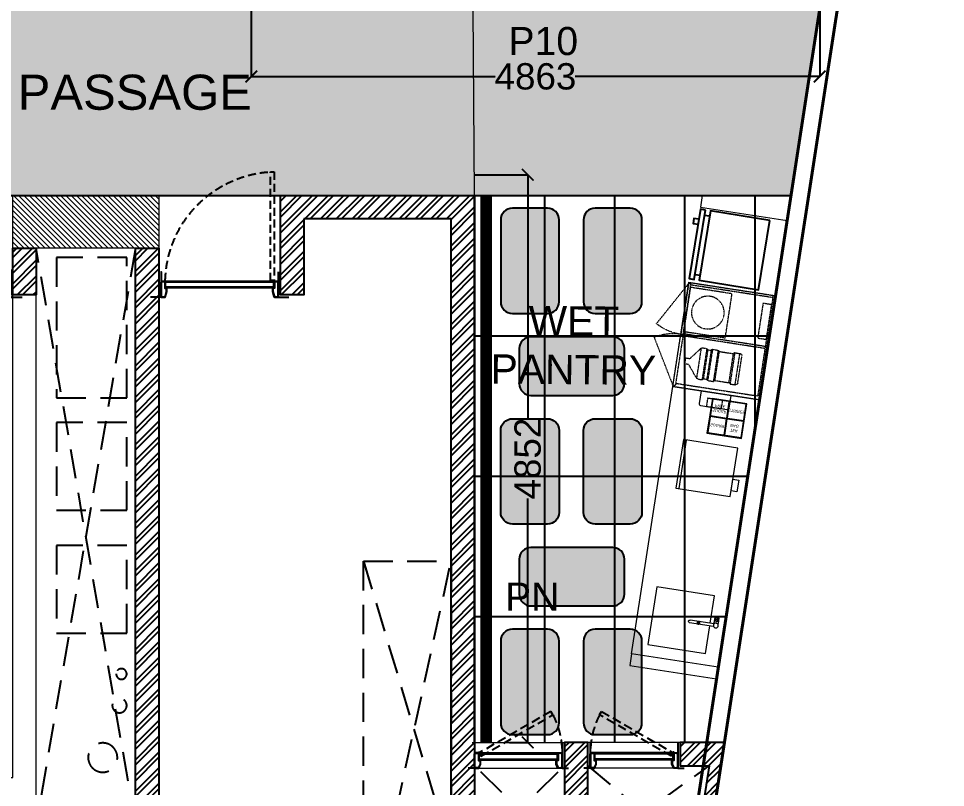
# Model space of a CAD drawing. Header units: millimetres. Extents: x 263321 to 2483465, y 33647 to 614421.
# Drawn here: x 2410946 to 2418876, y 408622 to 415195 of the extents above; entities that cross this region are included whole.
import ezdxf

# ---------------------------------------------------------------- set-up
doc = ezdxf.new("R2010")
doc.units = ezdxf.units.MM
doc.header["$PDMODE"] = 3
doc.linetypes.add('HIDDEN', pattern=[0.375, 0.25, -0.125])
for name, color, linetype, lineweight in [('A-FURN-MODULAR-TABLETOP', 250, 'Continuous', 13), ('A-PLAN-COLUMN', 3, 'Continuous', 0), ('A-PLAN-RCC-HATCH', 8, 'Continuous', 13), ('A-PLAN-THIN', 251, 'Continuous', 15), ('AI-FURN', 7, 'Continuous', 20), ('TOA-FL-CPT-1', 8, 'Continuous', 5), ('WALL', 6, 'Continuous', 40)]:
    doc.layers.add(name, color=color, linetype=linetype, lineweight=lineweight)
for name, color, linetype in [('A-PLAN-DOOR', 7, 'Continuous'), ('A-PLAN-HIDDEN', 1, 'HIDDEN'), ('A-PLAN-TEXT', 4, 'Continuous'), ('A-PLAN-WALL', 6, 'Continuous'), ('A-PLAN-WALL HATCH', 8, 'Continuous'), ('CEILING TOA', 250, 'Continuous'), ('FIN WALL GRAPHIC', 10, 'Continuous'), ('FLOORING TOA', 7, 'Continuous'), ('TEXT', 250, 'Continuous')]:
    doc.layers.add(name, color=color, linetype=linetype)
doc.layers.add('GRAPHIC 3- ENCLOSED AREAS', color=97, linetype='Continuous', true_color=0x408c3b)
doc.styles.add('ARIAL', font='arial.ttf')
doc.styles.add('TEXT @ 150', font='arial.ttf', dxfattribs={"height": 225})
doc.styles.add('VERDANA', font='verdana.ttf')
doc.dimstyles.new('DIM @ 150', dxfattribs={"dimtxt": 225, "dimasz": 100, "dimexe": 1, "dimexo": 0, "dimgap": 0.5, "dimtad": 0, "dimdec": 0, "dimzin": 0, "dimdsep": 46, "dimtxsty": 'TEXT @ 150', "dimblk": 'ARCHTICK', "dimcen": -2, "dimclrd": 8, "dimclre": 8, "dimclrt": 256, "dimadec": 0, "dimazin": 0, "dimtfac": 1, "dimtdec": 0, "dimtofl": 0, "dimtmove": 0, "dimatfit": 3, "dimldrblk": 'OPEN90', "dimfxl": 1, "dimtolj": 1, "dimtzin": 0, "dimlwd": -1, "dimlwe": -1, "dimarcsym": 0})
pattern_1 = [(315, (-36425.78, 307491.06), (-67.35192, -67.35192), []), (315, (-36380.88, 307491.06), (-67.35192, -67.35192), [])]
pattern_2 = [(45, (-42266.07, -300862.51), (-67.35192, 67.35192), []), (45, (-42221.17, -300862.51), (-67.35192, 67.35192), [])]

# ---------------------------------------------------------------- blocks, each defined once
blk = doc.blocks.new('A$C3F28102C')
at = {"layer": 'A-PLAN-DOOR'}
h = blk.add_hatch(dxfattribs=at)
h.set_pattern_fill('ANSI31', color=256, style=0)
h.set_pattern_definition([(315, (-1529.3283, 1000.1135), (-0.44194174, -0.44194174), [])])
h.paths.add_polyline_path([(1.3, -14.9), (0, -14.9), (0, 0), (1.3, 0)])
h.paths.add_polyline_path([(1.3, 0.2), (1.3, 0), (0, 0), (0, 1.1, 0.115729)])
h.paths.add_polyline_path([(4.9, -14.9), (3.6, -14.9), (3.6, 0), (4.9, 0)])
h.paths.add_polyline_path([(4.9, 0), (3.6, 0), (3.6, 0.2, 0.115729), (4.9, 1.1)])
at = {"layer": 'A-PLAN-DOOR', "color": 2}
for points in [[(1.3, 0.2), (1.3, -14.9), (0, -14.9), (0, 1.1)], [(3.6, 0.2), (3.6, -14.9), (4.9, -14.9), (4.9, 1.1)]]:
    blk.add_lwpolyline(points, dxfattribs=at)
for radius in [3.42, 2.42]:
    blk.add_circle((2.5, 3.4), radius, dxfattribs=at)
blk = doc.blocks.new('shaft door 750')
at = {"layer": 'A-PLAN-DOOR'}
for p, q in [((335.5, 59.8), (-335.5, 59.8)), ((-335.5, 0), (-335.5, 59.8)), ((335.5, 53.4), (-335.5, 53.4)), ((335.5, 6.5), (-335.5, 6.5)), ((335.5, 0), (-335.5, 0)), ((335.5, 0), (335.5, 59.8)), ((-374, -69.8), (-374, -64.8)), ((-374, -64.8), (-374, -69.8))]:
    blk.add_line(p, q, dxfattribs=at)
at = {"layer": 'A-PLAN-DOOR', "linetype": 'HIDDEN', "ltscale": 300}
blk.add_lwpolyline([(336.8, 59.8), (320.3, 31.3), (-295.2, 386.7), (-278.8, 415.2)], close=True, dxfattribs=at)
at = {"layer": 'A-PLAN-DOOR'}
for points in [[(-375, 150), (-375, 150), (-375, -70), (-430, -70)], [(375, 150.2), (375, 150.2), (375, -70), (430, -70)]]:
    blk.add_lwpolyline(points, dxfattribs=at)
for points in [[(-375, 51.9), (-374, 51.9), (-374, -61.8), (-375, -61.8)], [(-372.5, 58.3), (-340.6, 58.3), (-340.6, -3.5), (-325.6, -3.5), (-325.6, -34.7), (-340.2, -68.3), (-372.5, -68.3), (-372.5, -59.8), (-374, -59.8), (-374, -61.8), (-374, -69.8), (-339.1, -69.8), (-324.1, -34.9), (-324.1, -2), (-339.1, -2), (-339.1, 59.8), (-374, 59.8), (-374, 49.9), (-372.5, 49.9)], [(372.5, 58.3), (340.6, 58.3), (340.6, -3.5), (325.6, -3.5), (325.6, -34.7), (340.2, -68.3), (372.5, -68.3), (372.5, -59.8), (374, -59.8), (374, -61.8), (374, -69.8), (339.1, -69.8), (324.1, -34.9), (324.1, -2), (339.1, -2), (339.1, 59.8), (374, 59.8), (374, 49.9), (372.5, 49.9)], [(375, 51.9), (374, 51.9), (374, -61.8), (375, -61.8)]]:
    blk.add_lwpolyline(points, close=True, dxfattribs=at)
at = {"layer": 'A-PLAN-DOOR', "linetype": 'HIDDEN', "ltscale": 300}
blk.add_arc((337.6, 59.8), 711.6, 152.68066, 180, dxfattribs=at)
at = {"layer": 'A-PLAN-THIN'}
for p, q in [((395, 150), (-395, 150)), ((375, -70), (-375, -70))]:
    blk.add_line(p, q, dxfattribs=at)
at = {"layer": 'A-PLAN-DOOR', "xscale": -0.9973404255317604, "yscale": 0.9973404255317604, "zscale": 0.9973404255317604}
blk.add_blockref('A$C3F28102C', (339.1, 59.8), dxfattribs=at)
blk = doc.blocks.new('Door 1500 mm')
at = {"layer": 'A-PLAN-DOOR'}
for p, q in [((-749, 144.7), (-749, 149.7)), ((749, 144.7), (749, 149.7)), ((710.4, 59.9), (-710.4, 59.9)), ((-710.4, 59.9), (-710.4, 0)), ((710.4, 53.4), (-710.4, 53.4)), ((710.4, 6.5), (-710.4, 6.5)), ((710.4, 0), (-710.4, 0)), ((-150, 0), (-150, 53.4)), ((710.4, 59.9), (710.4, 0))]:
    blk.add_line(p, q, dxfattribs=at)
for points in [[(-750, -90.3), (-750, -90.3), (-750, 149.7), (-851, 149.7)], [(750, -89.3), (750, 149.7), (851, 149.7)]]:
    blk.add_lwpolyline(points, dxfattribs=at)
for points in [[(-750, 8), (-749, 8), (-749, 141.7), (-750, 141.7)], [(-747.5, 1.5), (-715.6, 1.5), (-715.6, 63.4), (-700.6, 63.4), (-700.6, 94.6), (-715.2, 148.2), (-747.5, 148.2), (-747.5, 139.7), (-749, 139.7), (-749, 141.7), (-749, 149.7), (-714.1, 149.7), (-699.1, 94.8), (-699.1, 61.9), (-714.1, 61.9), (-714.1, 0), (-749, 0), (-749, 10), (-747.5, 10)], [(747.5, 1.5), (715.6, 1.5), (715.6, 63.4), (700.6, 63.4), (700.6, 94.6), (715.2, 148.2), (747.5, 148.2), (747.5, 139.7), (749, 139.7), (749, 141.7), (749, 149.7), (714.1, 149.7), (699.1, 94.8), (699.1, 61.9), (714.1, 61.9), (714.1, 0), (749, 0), (749, 10), (747.5, 10)], [(750, 8), (749, 8), (749, 141.7), (750, 141.7)]]:
    blk.add_lwpolyline(points, close=True, dxfattribs=at)
at = {"layer": 'A-PLAN-DOOR', "linetype": 'HIDDEN', "ltscale": 300}
for points in [[(-711.8, -7), (-678.8, -7), (-678.8, -534.8), (-711.8, -534.8)], [(711.8, -7), (678.8, -7), (678.8, -835.8), (711.8, -835.8)]]:
    blk.add_lwpolyline(points, close=True, dxfattribs=at)
for centre, radius, start, end in [((-678.8, -7), 528.9, 270, 0.75702), ((678.8, -7), 828.8, 179.51698, 270)]:
    blk.add_arc(centre, radius, start, end, dxfattribs=at)
at = {"layer": 'A-PLAN-DOOR', "extrusion": (0, 0, -1), "yscale": 0.9981851179673188, "zscale": -0.9981851179673188, "rotation": 180}
for p, xscale in [((714.1, 0), 0.9981851179673188), ((-714.1, 0), -0.9981851179673188)]:
    blk.add_blockref('A$C3F28102C', p, dxfattribs=dict(at, xscale=xscale))
blk = doc.blocks.new('AHU-2')
at = {"layer": 'A-PLAN-RCC-HATCH'}
h = blk.add_hatch(dxfattribs=at)
h.set_pattern_fill('ANSI31', color=256, scale=10, angle=360, style=0)
h.set_pattern_definition([(225, (404828.933, -181289.705), (22.4506403, -22.4506403), [])])
h.paths.add_polyline_path([(3824.2, 2366.1), (3824.2, 2816.1), (2574.2, 2816.1), (2574.2, 2366.1)])
h = blk.add_hatch(dxfattribs=at)
h.set_pattern_fill('ANSI31', color=256, scale=10, angle=360, style=0)
h.set_pattern_definition([(225, (404828.933, -186814.705), (22.4506403, -22.4506403), [])])
h.paths.add_polyline_path([(3824.2, -3008.9), (3824.2, -2558.9), (2574.2, -2558.9), (2574.2, -3008.9)])
at = {"layer": 'A-PLAN-WALL HATCH'}
h = blk.add_hatch(dxfattribs=at)
h.set_pattern_fill('ANSI32', color=256, scale=10, style=0)
h.set_pattern_definition(pattern_1)
h.paths.add_polyline_path([(1474.2, 1966.1), (1474.2, 1966.1), (1474.2, 1966.1), (1474.2, 2616.1), (2574.2, 2616.1), (2574.2, 2816.1), (1069.2, 2816.1), (1069.2, 2616.1), (1274.2, 2616.1), (1274.2, 2166.1), (74.2, 2166.1), (74.2, 2616.1), (279.2, 2616.1), (279.2, 2816.1), (-330.8, 2816.1), (-330.8, 2616.1), (-125.8, 2616.1), (-125.8, 2166.1), (-1325.8, 2166.1), (-1325.8, 2616.1), (-1120.8, 2616.1), (-1120.8, 2816.1), (-1730.8, 2816.1), (-1730.8, 2616.1), (-1525.8, 2616.1), (-1525.8, 2166.1), (-2725.8, 2166.1), (-2725.8, 2616.1), (-2520.8, 2616.1), (-2520.8, 2816.1), (-2925.8, 2816.1), (-2925.8, -2008.9), (-2725.8, -2008.9), (-2725.8, 1966.1), (1474.2, 1966.1), (1474.2, 1966.1)])
h = blk.add_hatch(dxfattribs=at)
h.set_pattern_fill('ANSI32', color=256, scale=10, style=0)
h.set_pattern_definition(pattern_1)
h.paths.add_polyline_path([(3824.2, 2366.1), (3624.2, 2366.1), (3624.2, -2558.9), (3824.2, -2558.9)])
h = blk.add_hatch(dxfattribs=at)
h.set_pattern_fill('ANSI32', color=256, scale=10, style=0)
h.set_pattern_definition(pattern_1)
h.paths.add_polyline_path([(-1925.8, -3008.9), (1034.2, -3008.9), (1034.2, -2158.9), (834.2, -2158.9), (834.2, -2808.9), (-1925.8, -2808.9)])
h = blk.add_hatch(dxfattribs=at)
h.set_pattern_fill('ANSI32', color=256, scale=10, style=0)
h.set_pattern_definition(pattern_1)
h.paths.add_polyline_path([(2774.2, -2558.9), (2774.2, -2158.9), (2574.2, -2158.9), (2574.2, -2558.9)])
at = {"layer": 'A-PLAN-COLUMN', "elevation": 0}
for points in [[(3824.2, 2366.1), (3824.2, 2816.1), (2574.2, 2816.1), (2574.2, 2366.1)], [(3824.2, -3008.9), (3824.2, -2558.9), (2574.2, -2558.9), (2574.2, -3008.9)]]:
    blk.add_lwpolyline(points, close=True, dxfattribs=at)
at = {"layer": 'A-PLAN-HIDDEN', "ltscale": 1000}
for p, q in [((-2725.8, 2166.1), (-1525.8, 2616.1)), ((-1525.8, 2166.1), (-2725.8, 2616.1)), ((-1325.8, 2616.1), (-125.8, 2166.1)), ((-125.8, 2616.1), (-1325.8, 2166.1)), ((1274.2, 2616.1), (74.2, 2166.1)), ((74.2, 2616.1), (1274.2, 2166.1)), ((2574.2, 2166.1), (1474.2, 2616.1)), ((1474.2, 2166.1), (2574.2, 2616.1)), ((3624.2, -2558.9), (2774.2, 2366.1)), ((3624.2, 2366.1), (2774.2, -2558.9))]:
    blk.add_line(p, q, dxfattribs=at)
at = {"layer": 'A-PLAN-HIDDEN', "ltscale": 1000, "elevation": 0}
for points in [[(974.2, -1408.9), (974.2, 1191.1), (-1925.8, 1191.1), (-1925.8, -1408.9)], [(3549.2, -18.4), (2949.2, -18.4), (2949.2, 731.6), (3549.2, 731.6)], [(3549.2, -1068), (2949.2, -1068), (2949.2, -318), (3549.2, -318)], [(3549.2, -2478.9), (2949.2, -2478.9), (2949.2, -1278.9), (3549.2, -1278.9)]]:
    blk.add_lwpolyline(points, close=True, dxfattribs=at)
at = {"layer": 'A-PLAN-HIDDEN', "ltscale": 1000}
for centre, radius in [((3344.2, 2295.7), 125), ((3344.2, 1795.7), 125), ((3487.4, 1350.6), 61.9), ((3504.1, 1080.9), 45.1)]:
    blk.add_circle(centre, radius, dxfattribs=at)
at = {"layer": 'A-PLAN-THIN', "elevation": 0}
for points in [[(1474.2, 2166.1), (2574.2, 2166.1), (2574.2, 2366.1)], [(2774.2, 2366.1), (2774.2, -2158.9)], [(1474.2, 1966.1), (2574.2, 1966.1), (2574.2, -2158.9)]]:
    blk.add_lwpolyline(points, dxfattribs=at)
at = {"layer": 'A-PLAN-WALL', "elevation": 0}
for points in [[(1474.2, 1966.1), (1474.2, 1966.1), (1474.2, 1966.1), (1474.2, 2616.1), (2574.2, 2616.1), (2574.2, 2816.1), (1069.2, 2816.1), (1069.2, 2616.1), (1274.2, 2616.1), (1274.2, 2166.1), (74.2, 2166.1), (74.2, 2616.1), (279.2, 2616.1), (279.2, 2816.1), (-330.8, 2816.1), (-330.8, 2616.1), (-125.8, 2616.1), (-125.8, 2166.1), (-1325.8, 2166.1), (-1325.8, 2616.1), (-1120.8, 2616.1), (-1120.8, 2816.1), (-1730.8, 2816.1), (-1730.8, 2616.1), (-1525.8, 2616.1), (-1525.8, 2166.1), (-2725.8, 2166.1), (-2725.8, 2616.1), (-2520.8, 2616.1), (-2520.8, 2816.1), (-2925.8, 2816.1), (-2925.8, -2008.9), (-2725.8, -2008.9), (-2725.8, 1966.1), (1474.2, 1966.1), (1474.2, 1966.1), (1474.2, 1966.1)], [(3824.2, 2366.1), (3624.2, 2366.1), (3624.2, -2558.9), (3824.2, -2558.9), (3824.2, 2366.1)], [(-1925.8, -3008.9), (1034.2, -3008.9), (1034.2, -2158.9), (834.2, -2158.9), (834.2, -2808.9), (-1925.8, -2808.9), (-1925.8, -3008.9)], [(2774.2, -2558.9), (2774.2, -2158.9), (2574.2, -2158.9), (2574.2, -2558.9), (2774.2, -2558.9)]]:
    blk.add_lwpolyline(points, dxfattribs=at)
at = {"layer": 'A-PLAN-DOOR', "extrusion": (1.61607e-28, -4.04354e-14, -1), "zscale": -1}
blk.add_blockref('shaft door 750', (2125.8, 2666.1), dxfattribs=at)
at = {"layer": 'A-PLAN-DOOR', "extrusion": (-1.71511e-28, -4.04354e-14, -1), "xscale": -1, "zscale": -1}
for p in [(725.8, 2666.1), (-674.2, 2666.1)]:
    blk.add_blockref('shaft door 750', p, dxfattribs=at)
at = {"layer": 'A-PLAN-DOOR'}
blk.add_blockref('Door 1500 mm', (1804.2, -2288.7), dxfattribs=at)
blk = doc.blocks.new('door')
at = {"layer": 'A-PLAN-DOOR'}
for p, q in [((-510.4, -12.2), (-510.4, 47.6)), ((-510.4, 47.6), (510.4, 47.6)), ((-510.4, 41.2), (510.4, 41.2)), ((510.4, -12.2), (510.4, 47.6)), ((-510.4, -5.8), (510.4, -5.8)), ((-510.4, -12.2), (510.4, -12.2)), ((-549, -97.1), (-549, -102.1)), ((549, -97.1), (549, -102.1))]:
    blk.add_line(p, q, dxfattribs=at)
at = {"layer": 'A-PLAN-DOOR', "linetype": 'HIDDEN', "ltscale": 300}
blk.add_lwpolyline([(-511.8, 54.6), (-478.8, 54.6), (-478.8, 1078.1), (-511.8, 1078.1)], close=True, dxfattribs=at)
at = {"layer": 'A-PLAN-DOOR'}
for points in [[(-550, 136.9), (-550, -102.1), (-651, -102.1)], [(550, 137.9), (550, 137.9), (550, -102.1), (651, -102.1)]]:
    blk.add_lwpolyline(points, dxfattribs=at)
for points in [[(-550, 39.7), (-549, 39.7), (-549, -94.1), (-550, -94.1)], [(-547.5, 46.1), (-515.6, 46.1), (-515.6, -15.7), (-500.6, -15.7), (-500.6, -47), (-515.2, -100.6), (-547.5, -100.6), (-547.5, -92.1), (-549, -92.1), (-549, -94.1), (-549, -102.1), (-514.1, -102.1), (-499.1, -47.2), (-499.1, -14.2), (-514.1, -14.2), (-514.1, 47.6), (-549, 47.6), (-549, 37.7), (-547.5, 37.7)], [(547.5, 46.1), (515.6, 46.1), (515.6, -15.7), (500.6, -15.7), (500.6, -47), (515.2, -100.6), (547.5, -100.6), (547.5, -92.1), (549, -92.1), (549, -94.1), (549, -102.1), (514.1, -102.1), (499.1, -47.2), (499.1, -14.2), (514.1, -14.2), (514.1, 47.6), (549, 47.6), (549, 37.7), (547.5, 37.7)], [(550, 39.7), (549, 39.7), (549, -94.1), (550, -94.1)]]:
    blk.add_lwpolyline(points, close=True, dxfattribs=at)
at = {"layer": 'A-PLAN-DOOR', "linetype": 'HIDDEN', "ltscale": 300}
blk.add_arc((-541.2, 26.7), 1053.3, 1.5218, 86.60422, dxfattribs=at)
at = {"layer": 'A-PLAN-DOOR', "extrusion": (0, 0, -1), "xscale": -0.9981851179673188, "yscale": 0.9981851179673188, "zscale": -0.9981851179673188}
blk.add_blockref('A$C3F28102C', (514.1, 47.6), dxfattribs=at)
blk = doc.blocks.new('Pantry Shafts')
at = {"layer": 'A-PLAN-WALL HATCH'}
h = blk.add_hatch(dxfattribs=at)
h.set_pattern_fill('ANSI32', color=256, scale=10, style=0)
h.set_pattern_definition(pattern_2)
h.paths.add_polyline_path([(-776.1, 9437.5), (-776.1, 8787.5), (-976.1, 8787.5), (-976.1, 9637.5), (683.9, 9637.5), (683.9, 4012.5), (483.9, 4012.5), (483.9, 4012.5), (483.9, 4012.5), (483.9, 4012.5), (483.9, 4012.5), (483.9, 9437.5)])
h = blk.add_hatch(dxfattribs=at)
h.set_pattern_fill('ANSI32', color=256, scale=10, style=0)
h.set_pattern_definition(pattern_2)
h.paths.add_polyline_path([(1653.9, 4962.5), (1453.9, 4962.5), (1453.9, 4962.5), (1453.9, 4962.5), (1453.9, 4962.5), (1453.9, 4962.5), (1453.9, 4962.5), (1453.9, 4962.5), (1453.9, 4962.5), (1453.9, 4012.5), (1653.9, 4012.5), (1653.9, 4962.5)])
h = blk.add_hatch(dxfattribs=at)
h.set_pattern_fill('ANSI32', color=256, scale=10, style=0)
h.set_pattern_definition(pattern_2)
h.paths.add_polyline_path([(2822, 4962.5), (2443.9, 4962.5), (2443.9, 4762.5), (2690, 4762.5), (2571.5, 3993.5), (2670.3, 3978.2)])
h = blk.add_hatch(dxfattribs=at)
h.set_pattern_fill('ANSI32', color=256, scale=10, style=0)
h.set_pattern_definition(pattern_2)
h.paths.add_polyline_path([(-1426.1, -8687.5), (-1426.1, -8487.5), (-1426.1, -8487.5), (-1426.1, -8487.5), (-916.1, -8487.5), (-916.1, -7737.5), (-716.1, -7737.5), (-716.1, -8687.5)])
h = blk.add_hatch(dxfattribs=at)
h.set_pattern_fill('ANSI32', color=256, scale=10, style=0)
h.set_pattern_definition(pattern_2)
h.paths.add_polyline_path([(73.9, -8687.5), (73.9, -8487.5), (648.9, -8487.5), (761.5, -7756.5), (860.4, -7771.8), (719.3, -8687.5)])
at = {"layer": 'A-PLAN-HIDDEN', "ltscale": 1000}
for p, q in [((-266.1, 6512.5), (483.9, 4012.5)), ((-66.1, 4012.5), (483.9, 6512.5)), ((1453.9, 4012.5, 0), (683.9, 4762.5)), ((683.9, 4012.5), (1453.9, 4762.5)), ((1653.9, 4012.5, 0), (2690, 4762.5)), ((1653.9, 4762.5), (2571.5, 3993.5)), ((-916.1, -7737.5, 0), (-2216.1, -8487.5)), ((-2216.1, -7737.5), (-916.1, -8487.5, 0)), ((648.9, -8487.5), (-716.1, -7737.5, 0)), ((-716.1, -8487.5, 0), (761.5, -7756.5))]:
    blk.add_line(p, q, dxfattribs=at)
blk.add_lwpolyline([(483.9, 4012.5), (-266.1, 4012.5), (-266.1, 6512.5), (483.9, 6512.5)], close=True, dxfattribs=at)
at = {"layer": 'A-PLAN-WALL'}
blk.add_lwpolyline([(-776.1, 9437.5), (-776.1, 8787.5), (-976.1, 8787.5), (-976.1, 9637.5), (683.9, 9637.5), (683.9, 4012.5), (483.9, 4012.5), (483.9, 4012.5), (483.9, 4012.5), (483.9, 4012.5), (483.9, 4012.5), (483.9, 9437.5), (-776.1, 9437.5)], dxfattribs=at)
at = {"layer": 'A-PLAN-WALL', "elevation": 0}
blk.add_lwpolyline([(1653.9, 4962.5), (1453.9, 4962.5), (1453.9, 4962.5), (1453.9, 4962.5), (1453.9, 4962.5), (1453.9, 4962.5), (1453.9, 4962.5), (1453.9, 4962.5), (1453.9, 4962.5), (1453.9, 4012.5), (1653.9, 4012.5), (1653.9, 4962.5)], close=True, dxfattribs=at)
for points in [[(2822, 4962.5), (2443.9, 4962.5), (2443.9, 4762.5), (2690, 4762.5), (2571.5, 3993.5), (2670.3, 3978.2), (2822, 4962.5)], [(-1426.1, -8687.5), (-1426.1, -8487.5), (-1426.1, -8487.5), (-1426.1, -8487.5), (-916.1, -8487.5), (-916.1, -7737.5), (-716.1, -7737.5), (-716.1, -8687.5), (-1426.1, -8687.5)], [(73.9, -8687.5), (73.9, -8487.5), (648.9, -8487.5), (761.5, -7756.5), (860.4, -7771.8), (719.3, -8687.5), (73.9, -8687.5)]]:
    blk.add_lwpolyline(points, dxfattribs=at)
at = {"layer": 'A-PLAN-DOOR', "extrusion": (5.88976e-28, -4.19294e-29, -1), "xscale": 0.9090909090882631, "yscale": 0.9090909090882631, "zscale": -0.9090909090909208}
blk.add_blockref('door', (1496.1, 8860.3), dxfattribs=at)
at = {"layer": 'A-PLAN-DOOR', "xscale": -1}
blk.add_blockref('shaft door 750', (1058.9, 4812.5), dxfattribs=at)
at = {"layer": 'A-PLAN-DOOR'}
blk.add_blockref('shaft door 750', (2048.9, 4812.5), dxfattribs=at)
at = {"layer": 'A-PLAN-DOOR', "rotation": 180}
blk.add_blockref('shaft door 750', (-1821.1, -8537.5, 0), dxfattribs=at)
at = {"layer": 'A-PLAN-DOOR', "xscale": -1, "rotation": 180}
blk.add_blockref('shaft door 750', (-321.1, -8537.5, 0), dxfattribs=at)
blk = doc.blocks.new('CHOREE')
blk.add_blockref('Pantry Shafts', (15248.3, -187.7))
at = {"xscale": -1, "rotation": 180}
blk.add_blockref('AHU-2', (9408, 6440.9), dxfattribs=at)
blk = doc.blocks.new('BIG CHOORE')
blk.add_blockref('CHOREE', (-2408, -1909))
blk = doc.blocks.new('EQUIP-WATER DISPENSER IN PLAN')
at = {"linetype": 'HIDDEN', "ltscale": 0.08}
blk.add_lwpolyline([(-180.34, 0), (180.34, 0), (180.34, -381), (-180.34, -381)], close=True, dxfattribs=at)
blk.add_circle((0, -190.5), 140, dxfattribs=at)
blk = doc.blocks.new('EQUIPMENT-KITCHEN TAP PLAN')
for p, q in [((-17, 12), (-225, 12)), ((-17, -12), (-225, -12))]:
    blk.add_line(p, q)
at = {"color": 8}
for p, q in [((-10.7, -66.4), (-10.7, -32.4)), ((0, -66.4), (0, -32.4)), ((10.7, -66.4), (10.7, -32.4))]:
    blk.add_line(p, q, dxfattribs=at)
for points in [[(-134.6, 0), (-165.1, 0)], [(-150, -17.8), (-150, 17.8)]]:
    blk.add_lwpolyline(points, dxfattribs=at)
blk.add_lwpolyline([(-19.9, -20.8), (19.9, -20.8), (19.9, -66.4), (-19.9, -66.4)], close=True)
for centre, radius in [((-150, 0), 12), ((-150, 0), 9.12), ((0, 0), 20.8)]:
    blk.add_circle(centre, radius)
blk.add_arc((-225, 0), 12, 90, 270)
blk = doc.blocks.new('EQUIP-COFFEE MACHINE IN PLAN')
blk.add_line((-25, 0), (-25, -420))
for points in [[(-470, 0), (0, 0), (0, -420), (-470, -420)], [(-470, -270), (-520, -270), (-520, -370), (-470, -370)]]:
    blk.add_lwpolyline(points, close=True)
blk = doc.blocks.new('EQUIPMENT-WATER BOTTLE')
at = {"linetype": 'HIDDEN', "ltscale": 0.05}
for p, q in [((-129.1, 355.2), (-25, 437.5)), ((-25, 475), (25, 475)), ((-25, 437.5), (-25, 475)), ((25, 437.5), (25, 475)), ((129.1, 355.2), (25, 437.5)), ((-135, 341.1), (-135, 306.4)), ((-129.1, 355.2), (129.1, 355.2)), ((135, 341.1), (135, 306.4)), ((-135, 306.4), (135, 306.4)), ((-135, 306.4), (-125.4, 296.8)), ((-135, 257.6), (-125.4, 267.2)), ((-135, 257.6), (135, 257.6)), ((-135, 257.6), (-135, 208.7)), ((-125.4, 296.8), (125.4, 296.8)), ((-125.4, 296.8), (-125.4, 267.2)), ((-125.4, 267.2), (125.4, 267.2)), ((135, 306.4), (125.4, 296.8)), ((125.4, 296.8), (125.4, 267.2)), ((135, 257.6), (125.4, 267.2)), ((135, 257.6), (135, 208.7)), ((-135, 208.7), (135, 208.7)), ((-135, 208.7), (-125.4, 199.1)), ((-125.4, 199.1), (125.4, 199.1)), ((-125.4, 199.1), (-125.4, 74.4)), ((135, 208.7), (125.4, 199.1)), ((125.4, 199.1), (125.4, 74.4)), ((-135, 64.8), (-125.4, 74.4)), ((-135, 64.8), (-135, 20)), ((-135, 64.8), (135, 64.8)), ((135, 20), (-135, 20)), ((125.4, 74.4), (-125.4, 74.4)), ((115, 0), (-115, 0)), ((135, 64.8), (125.4, 74.4)), ((135, 64.8), (135, 20))]:
    blk.add_line(p, q, dxfattribs=at)
for centre, start, end in [((-115, 341.1), 135, 180), ((115, 341.1), 0, 45), ((-115, 20), 180, 270), ((115, 20), 270, 0)]:
    blk.add_arc(centre, 20, start, end, dxfattribs=at)
blk = doc.blocks.new('EQUIPMENT-NAPKIN DISPENSER PLAN')
blk.add_lwpolyline([(15, 125), (245, 125, -0.414214), (260, 110), (260, 0), (0, 0), (0, 110, -0.414214)], format="xyb", close=True)
at = {"color": 8, "linetype": 'HIDDEN', "ltscale": 0.05}
blk.add_lwpolyline([(65, 125), (195, 125), (195, 55), (65, 55)], close=True, dxfattribs=at)
blk = doc.blocks.new('*U565')
at = {"color": 8, "linetype": 'HIDDEN', "lineweight": 15, "ltscale": 0.25}
blk.add_line((0, 0), (-220, 381.1), dxfattribs=at)
blk.add_arc((0, 0), 440, 90, 120, dxfattribs=at)
blk = doc.blocks.new('*U318')
at = {"color": 8, "linetype": 'HIDDEN', "ltscale": 0.1}
for p in [(-869.5, -730), (-19.5, -20)]:
    blk.add_line(p, (-869.5, -20), dxfattribs=at)
for p, q in [((-1102.5, -247), (-1102.5, -106)), ((-1096.5, -247), (-1096.5, -106)), ((-1243.5, -247), (-1102.5, -247)), ((-1243.5, -253), (-1102.5, -253)), ((-1102.5, -394), (-1102.5, -253)), ((-1096.5, -247), (-955.5, -247)), ((-1096.5, -394), (-1096.5, -253)), ((-1096.5, -253), (-955.5, -253))]:
    blk.add_line(p, q)
for points in [[(-899.5, -750), (-899.5, 0), (-3213.4, 0), (-3213.4, -750)], [(0.5, -750), (0.5, 0), (-899.5, 0), (-899.5, -750)], [(-1249.5, -100), (-949.5, -100), (-949.5, -400), (-1249.5, -400)], [(-1243.5, -106), (-955.5, -106), (-955.5, -394), (-1243.5, -394)]]:
    blk.add_lwpolyline(points, close=True)
for points in [[(-459.5, -20), (-459.5, -730), (-439.5, -730), (-439.5, -20)], [(-19.5, -20), (-19.5, -730), (0.5, -730), (0.5, -20)], [(-889.5, -730), (-889.5, -750), (-449.5, -750), (-449.5, -730)], [(-9.5, -730), (-9.5, -750), (-449.5, -750), (-449.5, -730)]]:
    blk.add_lwpolyline(points, close=True, dxfattribs=at)
at = {"linetype": 'HIDDEN', "ltscale": 0.05}
blk.add_lwpolyline([(-380.4, -95), (-380.4, -20), (-80.4, -20), (-80.4, -95)], close=True, dxfattribs=at)
blk.add_lwpolyline([(-2851.4, -125), (-2613.4, -125), (-2613.4, -625), (-3113.4, -625), (-3113.4, -125), (-2875.4, -125)])
for name, p, rotation in [('EQUIPMENT-KITCHEN TAP PLAN', (-2863.4, -75), 90), ('EQUIP-COFFEE MACHINE IN PLAN', (-1335.7, -590.8), 270), ('EQUIPMENT-WATER BOTTLE', (-669.6, -205), 180), ('EQUIPMENT-NAPKIN DISPENSER PLAN', (-899.5, -505), 90), ('EQUIP-WATER DISPENSER IN PLAN', (-39.9, -549.7), 270), ('*U565', (-9.5, -750), 90.00000000007813)]:
    blk.add_blockref(name, p, dxfattribs=dict(rotation=rotation))
at = {"xscale": -1, "rotation": 270.0000000000782}
blk.add_blockref('*U565', (-889.5, -750), dxfattribs=at)
at = {"char_height": 25, "width": 141, "attachment_point": 5, "rotation": 90, "style": 'VERDANA'}
for s, insert in [('TEA BAG', (-1173, -176.5)), ('STIRRER', (-1026, -176.5)), ('SUGAR', (-1173, -323.5)), ('SUGAR FREE', (-1026, -323.5))]:
    blk.add_mtext(s, dxfattribs=dict(at, insert=insert))
blk = doc.blocks.new('_ArchTick')
at = {"color": 0, "linetype": 'ByBlock', "const_width": 0.15}
blk.add_lwpolyline([(-0.5, -0.5), (0.5, 0.5)], dxfattribs=at)
blk = doc.blocks.new('*D353')
at = {"layer": 'Defpoints', "color": 0, "transparency": 16777216}
for p in [(2412937, 415282.1), (2417799.7, 415282.3), (2417799.7, 414699.5)]:
    blk.add_point(p, dxfattribs=at)
at = {"layer": 'FIN WALL GRAPHIC', "color": 8, "linetype": 'HIDDEN', "transparency": 16777216}
for p, q in [((2412937, 415282.1), (2412937, 414698.5)), ((2417799.7, 415282.3), (2417799.7, 414698.5)), ((2412937, 414699.5), (2415027.4, 414699.5)), ((2417799.7, 414699.5), (2415709.3, 414699.5))]:
    blk.add_line(p, q, dxfattribs=at)
at = {"layer": 'FIN WALL GRAPHIC', "color": 8, "linetype": 'ByBlock', "transparency": 16777216, "xscale": 100, "yscale": 100, "zscale": 100, "rotation": 180}
blk.add_blockref('_ArchTick', (2412937, 414699.5), dxfattribs=at)
at = {"layer": 'FIN WALL GRAPHIC', "color": 8, "linetype": 'ByBlock', "transparency": 16777216, "xscale": 100, "yscale": 100, "zscale": 100}
blk.add_blockref('_ArchTick', (2417799.7, 414699.5), dxfattribs=at)
at = {"layer": 'FIN WALL GRAPHIC', "transparency": 16777216, "insert": (2415368.4, 414699.5), "char_height": 225, "attachment_point": 5, "style": 'TEXT @ 150'}
blk.add_mtext('\\A1;4863', dxfattribs=at)
blk = doc.blocks.new('_Open90')
at = {"color": 0, "linetype": 'ByBlock'}
for p, q in [((0, 0), (-1, 0)), ((-0.5, 0.5), (0, 0)), ((0, 0), (-0.5, -0.5))]:
    blk.add_line(p, q, dxfattribs=at)
blk = doc.blocks.new('*D354')
at = {"layer": 'Defpoints', "color": 0, "transparency": 16777216}
for p in [(2414845.6, 413859.5), (2415147, 409007.1), (2415302.5, 409007.1)]:
    blk.add_point(p, dxfattribs=at)
at = {"layer": 'FIN WALL GRAPHIC', "color": 8, "linetype": 'HIDDEN', "transparency": 16777216}
for p, q in [((2414845.6, 413859.5), (2415303.5, 413859.5)), ((2415302.5, 413859.5), (2415302.5, 411773.1)), ((2415302.5, 409007.1), (2415302.5, 411093.4)), ((2415147, 409007.1), (2415303.5, 409007.1))]:
    blk.add_line(p, q, dxfattribs=at)
at = {"layer": 'FIN WALL GRAPHIC', "color": 8, "transparency": 16777216, "xscale": 100, "yscale": 100, "zscale": 100}
for p, rotation in [((2415302.5, 413859.5), 90), ((2415302.5, 409007.1), 270)]:
    blk.add_blockref('_ArchTick', p, dxfattribs=dict(at, rotation=rotation))
at = {"layer": 'FIN WALL GRAPHIC', "transparency": 16777216, "insert": (2415302.5, 411433.3), "char_height": 225, "attachment_point": 5, "rotation": 90, "style": 'TEXT @ 150'}
blk.add_mtext('\\A1;4852', dxfattribs=at)
blk = doc.blocks.new('REFRI-00')
for points in [[(-0.35, 0.35), (-0.35, -0.25), (0.35, -0.25), (0.35, 0.35), (-0.35, 0.35)], [(-0.3, -0.3), (-0.3, -0.25)], [(0.3, -0.3), (0.3, -0.25)], [(-0.35, -0.3), (-0.35, -0.35), (0.35, -0.35), (0.35, -0.3), (-0.35, -0.3)], [(-0.25, -0.35), (-0.25, -0.4), (-0.2, -0.4), (-0.2, -0.35)]]:
    blk.add_lwpolyline(points)

msp = doc.modelspace()

# ---------------------------------------------------------------- hatches: boundary and pattern name
at = {"layer": 'CEILING TOA', "true_color": 0xe67817}
h = msp.add_hatch(color=30, dxfattribs=at)
h.dxf.hatch_style = 1
edge = h.paths.add_edge_path()
edge.add_line((2415070.905, 413473.957), (2415070.905, 412773.957))
edge.add_arc((2415170.905, 412773.957), 100, 180, 270)
edge.add_line((2415170.905, 412673.957), (2415470.911, 412673.957))
edge.add_arc((2415470.911, 412773.957), 100, 270, 360)
edge.add_line((2415570.911, 412773.957), (2415570.911, 413473.957))
edge.add_arc((2415470.911, 413473.957), 100, 0, 90)
edge.add_line((2415470.911, 413573.957), (2415170.905, 413573.957))
edge.add_arc((2415170.905, 413473.957), 100, 90, 180)
h = msp.add_hatch(color=30, dxfattribs=at)
h.dxf.hatch_style = 1
edge = h.paths.add_edge_path()
edge.add_line((2415779.255, 413473.957), (2415779.255, 412773.957))
edge.add_arc((2415879.255, 412773.957), 100, 180, 270)
edge.add_line((2415879.255, 412673.957), (2416179.261, 412673.957))
edge.add_arc((2416179.261, 412773.957), 100, 270, 360)
edge.add_line((2416279.261, 412773.957), (2416279.261, 413473.957))
edge.add_arc((2416179.261, 413473.957), 100, 0, 90)
edge.add_line((2416179.261, 413573.957), (2415879.255, 413573.957))
edge.add_arc((2415879.255, 413473.957), 100, 90, 180)
at = {"layer": 'CEILING TOA', "true_color": 0x939598}
h = msp.add_hatch(color=252, dxfattribs=at)
h.dxf.hatch_style = 1
edge = h.paths.add_edge_path()
edge.add_line((2415329.535, 411973.951), (2416029.535, 411973.951))
edge.add_arc((2416029.535, 412073.951), 100, 270, 360)
edge.add_line((2416129.535, 412073.951), (2416129.535, 412373.957))
edge.add_arc((2416029.535, 412373.957), 100, 0, 90)
edge.add_line((2416029.535, 412473.957), (2415329.535, 412473.957))
edge.add_arc((2415329.535, 412373.957), 100, 90, 180)
edge.add_line((2415229.535, 412373.957), (2415229.535, 412073.951))
edge.add_arc((2415329.535, 412073.951), 100, 180, 270)
at = {"layer": 'CEILING TOA', "true_color": 0xe67817}
h = msp.add_hatch(color=30, dxfattribs=at)
h.dxf.hatch_style = 1
edge = h.paths.add_edge_path()
edge.add_line((2415070.905, 410973.951), (2415070.905, 411673.951))
edge.add_arc((2415170.905, 411673.951), 100, 90, 180, ccw=False)
edge.add_line((2415170.905, 411773.951), (2415470.911, 411773.951))
edge.add_arc((2415470.911, 411673.951), 100, 0, 90, ccw=False)
edge.add_line((2415570.911, 411673.951), (2415570.911, 410973.951))
edge.add_arc((2415470.911, 410973.951), 100, 270, 360, ccw=False)
edge.add_line((2415470.911, 410873.951), (2415170.905, 410873.951))
edge.add_arc((2415170.905, 410973.951), 100, 180, 270, ccw=False)
h = msp.add_hatch(color=30, dxfattribs=at)
h.dxf.hatch_style = 1
edge = h.paths.add_edge_path()
edge.add_line((2415779.255, 410973.951), (2415779.255, 411673.951))
edge.add_arc((2415879.255, 411673.951), 100, 90, 180, ccw=False)
edge.add_line((2415879.255, 411773.951), (2416179.261, 411773.951))
edge.add_arc((2416179.261, 411673.951), 100, 0, 90, ccw=False)
edge.add_line((2416279.261, 411673.951), (2416279.261, 410973.951))
edge.add_arc((2416179.261, 410973.951), 100, 270, 360, ccw=False)
edge.add_line((2416179.261, 410873.951), (2415879.255, 410873.951))
edge.add_arc((2415879.255, 410973.951), 100, 180, 270, ccw=False)
at = {"layer": 'CEILING TOA', "true_color": 0x939598}
h = msp.add_hatch(color=252, dxfattribs=at)
h.dxf.hatch_style = 1
edge = h.paths.add_edge_path()
edge.add_line((2415329.535, 410173.945), (2416029.535, 410173.945))
edge.add_arc((2416029.535, 410273.945), 100, 270, 360)
edge.add_line((2416129.535, 410273.945), (2416129.535, 410573.951))
edge.add_arc((2416029.535, 410573.951), 100, 0, 90)
edge.add_line((2416029.535, 410673.951), (2415329.535, 410673.951))
edge.add_arc((2415329.535, 410573.951), 100, 90, 180)
edge.add_line((2415229.535, 410573.951), (2415229.535, 410273.945))
edge.add_arc((2415329.535, 410273.945), 100, 180, 270)
at = {"layer": 'CEILING TOA', "true_color": 0xe67817}
h = msp.add_hatch(color=30, dxfattribs=at)
h.dxf.hatch_style = 1
edge = h.paths.add_edge_path()
edge.add_line((2415070.905, 409873.945), (2415070.905, 409173.945))
edge.add_arc((2415170.905, 409173.945), 100, 180, 270)
edge.add_line((2415170.905, 409073.945), (2415470.911, 409073.945))
edge.add_arc((2415470.911, 409173.945), 100, 270, 360)
edge.add_line((2415570.911, 409173.945), (2415570.911, 409873.945))
edge.add_arc((2415470.911, 409873.945), 100, 0, 90)
edge.add_line((2415470.911, 409973.945), (2415170.905, 409973.945))
edge.add_arc((2415170.905, 409873.945), 100, 90, 180)
h = msp.add_hatch(color=30, dxfattribs=at)
h.dxf.hatch_style = 1
edge = h.paths.add_edge_path()
edge.add_line((2415779.255, 409873.945), (2415779.255, 409173.945))
edge.add_arc((2415879.255, 409173.945), 100, 180, 270)
edge.add_line((2415879.255, 409073.945), (2416179.261, 409073.945))
edge.add_arc((2416179.261, 409173.945), 100, 270, 360)
edge.add_line((2416279.261, 409173.945), (2416279.261, 409873.945))
edge.add_arc((2416179.261, 409873.945), 100, 0, 90)
edge.add_line((2416179.261, 409973.945), (2415879.255, 409973.945))
edge.add_arc((2415879.255, 409873.945), 100, 90, 180)
at = {"layer": 'FLOORING TOA'}
h = msp.add_hatch(dxfattribs=at)
h.set_pattern_fill('_USER', color=6, scale=1200, pattern_type=0)
h.set_pattern_definition([(0, (2414846.8, 413682), (0, 1200), [])])
h.paths.add_polyline_path([(2414846.796, 413682.052), (2417553.202, 413682.052), (2416833.059, 409007.052), (2414846.796, 409007.052)])
h = msp.add_hatch(dxfattribs=at)
h.set_pattern_fill('_USER', color=6, scale=600, angle=90, pattern_type=0)
h.set_pattern_definition([(90, (2414846.8, 413712.87), (-600, 4e-14), [])])
h.paths.add_polyline_path([(2414846.796, 413682.052), (2417553.202, 413682.052), (2416833.059, 409007.052), (2414846.796, 409007.052)])
at = {"layer": 'TOA-FL-CPT-1', "true_color": 0xc7c8ca}
h = msp.add_hatch(dxfattribs=at)
h.set_pattern_fill('AR-PARQ1', color=9, scale=3)
h.set_pattern_definition([(90, (90021.1, 24147), (-914.4, 914.4), [914.4, -914.4]), (90, (90173.5, 24147), (-914.4, 914.4), [914.4, -914.4]), (90, (90325.9, 24147), (-914.4, 914.4), [914.4, -914.4]), (90, (90478.3, 24147), (-914.4, 914.4), [914.4, -914.4]), (90, (90630.7, 24147), (-914.4, 914.4), [914.4, -914.4]), (90, (90783.1, 24147), (-914.4, 914.4), [914.4, -914.4]), (90, (90935.5, 24147), (-914.4, 914.4), [914.4, -914.4]), (0, (90021.1, 25061.4), (914.4, -914.4), [914.4, -914.4]), (0, (90021.1, 25213.8), (914.4, -914.4), [914.4, -914.4]), (0, (90021.1, 25366.2), (914.4, -914.4), [914.4, -914.4]), (0, (90021.1, 25518.6), (914.4, -914.4), [914.4, -914.4]), (0, (90021.1, 25671), (914.4, -914.4), [914.4, -914.4]), (0, (90021.1, 25823.4), (914.4, -914.4), [914.4, -914.4]), (0, (90021.1, 25975.8), (914.4, -914.4), [914.4, -914.4])])
edge = h.paths.add_edge_path()
edge.add_arc((2396128.727, -119195.432), 546828.493, 90.92532943, 95.29958843)
edge.add_line((2345621.769, 425295.567), (2345621.769, 409482.052))
edge.add_line((2345621.769, 409482.052), (2347129.201, 409481.857))
edge.add_arc((2347102.083, 408732.348), 750, 0, 87.9279004, ccw=False)
edge.add_line((2347852.083, 408732.348), (2347852.23, 389991.103))
edge.add_line((2347852.23, 389991.103), (2342396.706, 389991.103))
edge.add_line((2342396.706, 389991.103), (2342397.172, 380682.159))
edge.add_line((2342397.172, 380682.159), (2351396.796, 380682.159))
edge.add_line((2351396.796, 380682.159), (2351396.796, 379682.052))
edge.add_line((2351396.796, 379682.052), (2350496.796, 379682.052))
edge.add_line((2350496.796, 379682.052), (2350496.796, 377891.004))
edge.add_arc((2372893.597, 61240.666), 317441.417, 85.95303216, 94.04581501, ccw=False)
edge.add_line((2395296.77, 377890.553), (2395296.77, 379682.052))
edge.add_line((2395296.77, 379682.052), (2394396.796, 379682.052))
edge.add_line((2394396.796, 379682.052), (2394396.796, 380682.052))
edge.add_line((2394396.796, 380682.052), (2405177.531, 380682.052))
edge.add_line((2405177.531, 380682.052), (2405177.531, 389182.052))
edge.add_line((2405177.531, 389182.052), (2406496.796, 389182.052))
edge.add_line((2406496.796, 389182.052), (2406496.796, 383082.052))
edge.add_line((2406496.796, 383082.052), (2408136.796, 383082.052))
edge.add_line((2408136.796, 383082.052), (2408136.796, 389182.052))
edge.add_line((2408136.796, 389182.052), (2413779.159, 389181.861))
edge.add_line((2413779.159, 389181.861), (2414010.251, 390682.052))
edge.add_line((2414010.251, 390682.052), (2405396.796, 390682.052))
edge.add_line((2405396.796, 390682.052), (2405396.796, 411581.926))
edge.add_line((2405396.796, 411581.926), (2403146.796, 411581.926))
edge.add_arc((2403146.796, 411881.926), 300, 180, 270, ccw=False)
edge.add_line((2402846.796, 411881.926), (2402846.796, 413382.052))
edge.add_arc((2403146.796, 413382.052), 300, 90, 180, ccw=False)
edge.add_line((2403146.796, 413682.052), (2417553.202, 413682.052))
edge.add_line((2417553.202, 413682.052), (2417799.7, 415282.257))
edge.add_line((2417799.7, 415282.257), (2411837.001, 415281.729))
edge.add_line((2411837.001, 415281.729), (2411837.001, 417657.174))
edge.add_line((2411837.001, 417657.174), (2416421.528, 417657.174))
edge.add_line((2416421.528, 417657.174), (2416421.528, 418657.174))
edge.add_line((2416421.528, 418657.174), (2411836.796, 418657.174))
edge.add_line((2411836.796, 418657.174), (2411836.796, 421262.052))
edge.add_line((2411836.796, 421262.052), (2410296.796, 421262.052))
edge.add_line((2410296.796, 421262.052), (2410296.796, 415281.575))
edge.add_line((2410296.796, 415281.575), (2402846.796, 415281.575))
edge.add_line((2402846.796, 415281.575), (2402846.796, 424532.052))
edge.add_line((2402846.796, 424532.052), (2402846.796, 424581.286))
edge.add_line((2402846.796, 424581.286), (2395396.796, 424582.052))
edge.add_line((2395396.796, 424582.052), (2395396.796, 423682.052))
edge.add_line((2395396.796, 423682.052), (2394396.796, 423682.052))
edge.add_line((2394396.796, 423682.052), (2394396.796, 424581.86))
edge.add_line((2394396.796, 424581.86), (2387296.514, 424582.052))
edge.add_line((2387296.514, 424582.052), (2387297.806, 427561.749))
h.paths.add_polyline_path([(2357571.796, 409582.052), (2403896.373, 409582.052), (2403899.547, 394952.31), (2375096.795, 394783.782), (2375096.795, 396862.052), (2373596.796, 396864.771), (2373596.796, 394782.052), (2369971.795, 394800.838), (2370046.875, 396862.052), (2368385.069, 396703.686), (2368471.796, 394819.625), (2357571.796, 394782.052)], flags=16)
h.paths.add_polyline_path([(2363596.796, 414832.306), (2384296.459, 414782.218), (2384296.434, 411581.926), (2384538.462, 411581.927), (2384538.462, 409582.052), (2378653.494, 409582.052), (2378650.056, 411581.898), (2363596.796, 411631.98)], flags=16)
h.paths.add_polyline_path([(2392707.043, 411682.849), (2384396.821, 411683.632), (2384396.821, 414782.218), (2392707.043, 414781.434)], flags=16)
h.paths.add_polyline_path([(2400346.796, 422010.357), (2401546.802, 422010.357), (2401546.802, 416210.358), (2400346.796, 416210.358)], flags=16)
h.paths.add_polyline_path([(2349453.189, 392877.837), (2349451.159, 392879.273), (2349451.159, 390061.804), (2349453.189, 390060.368)], flags=16)
h.paths.add_polyline_path([(2379396.791, 389980.182), (2384396.796, 389980.182), (2384396.796, 392980.182), (2379396.791, 392980.182)], flags=16)

# ---------------------------------------------------------------- linework, layer by layer
at = {"layer": 'A-FURN-MODULAR-TABLETOP', "lineweight": 0, "ltscale": 12}
msp.add_line((2414846.796, 413682.052), (2414836.061, 415282.128), dxfattribs=at)
at = {"layer": 'AI-FURN'}
msp.add_lwpolyline([(2417553.202, 413682.052), (2416794.356, 413682.052), (2416778.952, 413582.052), (2417520.209, 413467.868)], close=True, dxfattribs=at)
at = {"layer": 'AI-FURN', "elevation": 0}
msp.add_lwpolyline([(2416175.545, 409664.877), (2416916.802, 409550.693), (2416932.67, 409649.425), (2416190.769, 409763.709)], close=True, dxfattribs=at)
at = {"layer": 'CEILING TOA', "elevation": 0}
for points in [[(2415070.905, 413473.957), (2415070.905, 412773.957, 0.41421356), (2415170.905, 412673.957), (2415470.911, 412673.957, 0.41421356), (2415570.911, 412773.957), (2415570.911, 413473.957, 0.41421356), (2415470.911, 413573.957), (2415170.905, 413573.957, 0.41421356)], [(2415779.255, 413473.957), (2415779.255, 412773.957, 0.41421356), (2415879.255, 412673.957), (2416179.261, 412673.957, 0.41421356), (2416279.261, 412773.957), (2416279.261, 413473.957, 0.41421356), (2416179.261, 413573.957), (2415879.255, 413573.957, 0.41421356)], [(2415329.535, 411973.951), (2416029.535, 411973.951, 0.41421356), (2416129.535, 412073.951), (2416129.535, 412373.957, 0.41421356), (2416029.535, 412473.957), (2415329.535, 412473.957, 0.41421356), (2415229.535, 412373.957), (2415229.535, 412073.951, 0.41421356)], [(2415070.905, 410973.951), (2415070.905, 411673.951, -0.41421356), (2415170.905, 411773.951), (2415470.911, 411773.951, -0.41421356), (2415570.911, 411673.951), (2415570.911, 410973.951, -0.41421356), (2415470.911, 410873.951), (2415170.905, 410873.951, -0.41421356)], [(2415779.255, 410973.951), (2415779.255, 411673.951, -0.41421356), (2415879.255, 411773.951), (2416179.261, 411773.951, -0.41421356), (2416279.261, 411673.951), (2416279.261, 410973.951, -0.41421356), (2416179.261, 410873.951), (2415879.255, 410873.951, -0.41421356)], [(2415329.535, 410173.945), (2416029.535, 410173.945, 0.41421356), (2416129.535, 410273.945), (2416129.535, 410573.951, 0.41421356), (2416029.535, 410673.951), (2415329.535, 410673.951, 0.41421356), (2415229.535, 410573.951), (2415229.535, 410273.945, 0.41421356)], [(2415070.905, 409873.945), (2415070.905, 409173.945, 0.41421356), (2415170.905, 409073.945), (2415470.911, 409073.945, 0.41421356), (2415570.911, 409173.945), (2415570.911, 409873.945, 0.41421356), (2415470.911, 409973.945), (2415170.905, 409973.945, 0.41421356)], [(2415779.255, 409873.945), (2415779.255, 409173.945, 0.41421356), (2415879.255, 409073.945), (2416179.261, 409073.945, 0.41421356), (2416279.261, 409173.945), (2416279.261, 409873.945, 0.41421356), (2416179.261, 409973.945), (2415879.255, 409973.945, 0.41421356)]]:
    msp.add_lwpolyline(points, format="xyb", close=True, dxfattribs=at)
at = {"layer": 'FLOORING TOA', "elevation": 0}
msp.add_lwpolyline([(2403146.796, 413682.052), (2417553.202, 413682.052), (2417799.7, 415282.257), (2411837.001, 415281.729), (2411837.001, 417657.174), (2416421.528, 417657.174), (2416421.528, 418657.174), (2411836.796, 418657.174), (2411836.796, 421262.052), (2410296.796, 421262.052)], dxfattribs=at)
at = {"layer": 'GRAPHIC 3- ENCLOSED AREAS', "const_width": 100, "elevation": 0}
msp.add_lwpolyline([(2414946.796, 413682.052), (2414946.796, 409007.052)], dxfattribs=at)
at = {"layer": 'WALL', "elevation": 0}
msp.add_lwpolyline([(2418875.685, 421282.052), (2418723.916, 421282.052), (2412839.537, 383082.052), (2412991.306, 383082.052), (2418875.685, 421282.052)], dxfattribs=at)

# ---------------------------------------------------------------- block references
msp.add_blockref('BIG CHOORE', (2401322.534, 406141.239))
at = {"xscale": 857.1428571428868, "yscale": 857.1428571428868, "zscale": 857.1428571428868, "rotation": 260.8302314788569}
msp.add_blockref('REFRI-00', (2417028.392, 413220.19), dxfattribs=at)
at = {"layer": 'AI-FURN', "xscale": -1, "rotation": 261.2429106523267}
msp.add_blockref('*U318', (2417421.249, 412825.445, 0), dxfattribs=at)

# ---------------------------------------------------------------- texts
at = {"layer": 'A-PLAN-TEXT', "insert": (2410461.74, 414715.283, 0), "char_height": 300, "width": 9413.07212, "attachment_point": 2, "style": 'ARIAL'}
msp.add_mtext('\\pxi0.00161,qc;1600MM WIDE PASSAGE', dxfattribs=at)
at = {"layer": 'FIN WALL GRAPHIC', "color": 10, "char_height": 240, "width": 472.13453, "attachment_point": 4, "style": 'ARIAL'}
for s, insert, rotation in [('\\pxql;P10', (2415136.769, 415001.068), 0.0099876), ('\\pxql;PN', (2415107.406, 410253.751, 0), 359.9900124)]:
    msp.add_mtext(s, dxfattribs=dict(at, insert=insert, rotation=rotation))
at = {"layer": 'TEXT', "insert": (2414846.796, 412076.566), "char_height": 250, "width": 1689.84462, "attachment_point": 7, "rotation": 359.4961374, "style": 'ARIAL'}
msp.add_mtext('\\pxqc;WET PANTRY', dxfattribs=at)

# ---------------------------------------------------------------- dimensions: what is measured, and where the dimension line sits
at = {"layer": 'FIN WALL GRAPHIC'}
dim = msp.add_linear_dim(base=(2417799.7, 414699.525), p1=(2412937.001, 415282.052), p2=(2417799.7, 415282.257), dimstyle='DIM @ 150', override={"dimtxsty": 'TEXT @ 150', "dimldrblk": 'Open90'}, dxfattribs=at)
dim.commit()
dim.dimension.update_dxf_attribs({"geometry": '*D353', "text_midpoint": (2415368.35, 414699.525)})
dim = msp.add_linear_dim(base=(2415302.469, 409007.052), p1=(2414845.605, 413859.522), p2=(2415146.972, 409007.052), angle=90, dimstyle='DIM @ 150', override={"dimtxsty": 'TEXT @ 150', "dimldrblk": 'Open90'}, dxfattribs=at)
dim.commit()
dim.dimension.update_dxf_attribs({"geometry": '*D354', "text_midpoint": (2415302.469, 411433.287)})

doc.saveas('drawing.dxf')
